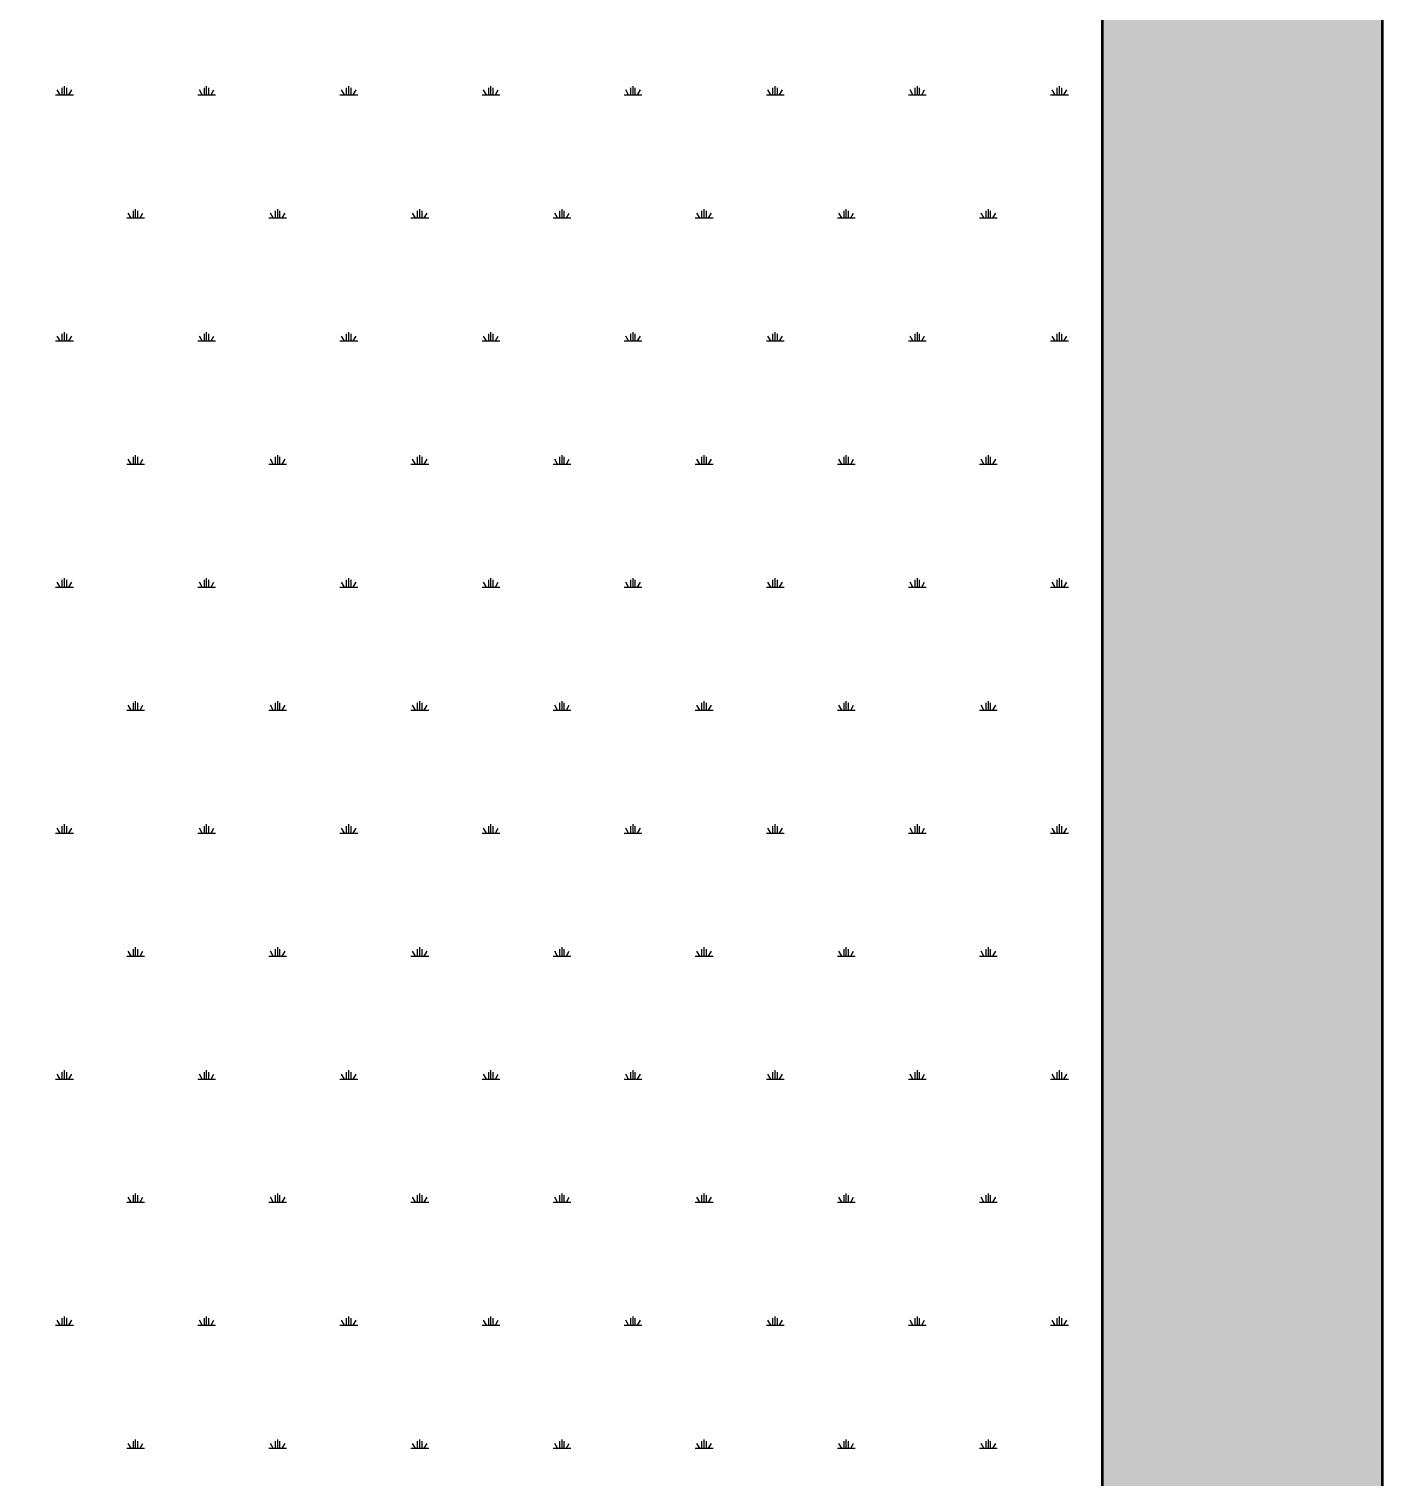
# Model space of a CAD drawing. Header units: millimetres. Extents: x 2999.9 to 3041.9, y 869.6 to 906.3.
# Drawn here: x 3037.994 to 3038.719, y 895.453 to 896.23 of the extents above; entities that cross this region are included whole.
import ezdxf

# ---------------------------------------------------------------- set-up
doc = ezdxf.new("R2010")
doc.units = ezdxf.units.MM
doc.linetypes.add('HIDDEN', pattern=[0.375, 0.25, -0.125])
doc.layers.add('mori', color=166, linetype='Continuous', lineweight=30)

msp = doc.modelspace()

# ---------------------------------------------------------------- linework, layer by layer
at = {"color": 253, "linetype": 'HIDDEN', "lineweight": 0}
msp.add_line((3035.76921, 897.83752), (3038.56921, 894.83817), dxfattribs=at)
at = {"color": 76, "linetype": 'Continuous'}
for p, q in [((3038.00815, 896.19477), (3038.01767, 896.19477)), ((3038.01053, 896.19477), (3038.009, 896.19741)), ((3038.01172, 896.19477), (3038.01172, 896.19858)), ((3038.01291, 896.19477), (3038.01291, 896.19953)), ((3038.0141, 896.19477), (3038.0141, 896.19858)), ((3038.01529, 896.19477), (3038.01682, 896.19741)), ((3038.08435, 896.19477), (3038.09387, 896.19477)), ((3038.08673, 896.19477), (3038.0852, 896.19741)), ((3038.08792, 896.19477), (3038.08792, 896.19858)), ((3038.08911, 896.19477), (3038.08911, 896.19953)), ((3038.0903, 896.19477), (3038.0903, 896.19858)), ((3038.09149, 896.19477), (3038.09302, 896.19741)), ((3038.16055, 896.19477), (3038.17007, 896.19477)), ((3038.16293, 896.19477), (3038.1614, 896.19741)), ((3038.16412, 896.19477), (3038.16412, 896.19858)), ((3038.16531, 896.19477), (3038.16531, 896.19953)), ((3038.1665, 896.19477), (3038.1665, 896.19858)), ((3038.16769, 896.19477), (3038.16922, 896.19741)), ((3038.23675, 896.19477), (3038.24627, 896.19477)), ((3038.23913, 896.19477), (3038.2376, 896.19741)), ((3038.24032, 896.19477), (3038.24032, 896.19858)), ((3038.24151, 896.19477), (3038.24151, 896.19953)), ((3038.2427, 896.19477), (3038.2427, 896.19858)), ((3038.24389, 896.19477), (3038.24542, 896.19741)), ((3038.31295, 896.19477), (3038.32247, 896.19477)), ((3038.31533, 896.19477), (3038.3138, 896.19741)), ((3038.31652, 896.19477), (3038.31652, 896.19858)), ((3038.31771, 896.19477), (3038.31771, 896.19953)), ((3038.3189, 896.19477), (3038.3189, 896.19858)), ((3038.32009, 896.19477), (3038.32162, 896.19741)), ((3038.38915, 896.19477), (3038.39867, 896.19477)), ((3038.39153, 896.19477), (3038.39, 896.19741)), ((3038.39272, 896.19477), (3038.39272, 896.19858)), ((3038.39391, 896.19477), (3038.39391, 896.19953)), ((3038.3951, 896.19477), (3038.3951, 896.19858)), ((3038.39629, 896.19477), (3038.39782, 896.19741)), ((3038.46535, 896.19477), (3038.47487, 896.19477)), ((3038.46773, 896.19477), (3038.4662, 896.19741)), ((3038.46892, 896.19477), (3038.46892, 896.19858)), ((3038.47011, 896.19477), (3038.47011, 896.19953)), ((3038.4713, 896.19477), (3038.4713, 896.19858)), ((3038.47249, 896.19477), (3038.47402, 896.19741)), ((3038.54155, 896.19477), (3038.55107, 896.19477)), ((3038.54393, 896.19477), (3038.5424, 896.19741)), ((3038.54512, 896.19477), (3038.54512, 896.19858)), ((3038.54631, 896.19477), (3038.54631, 896.19953)), ((3038.5475, 896.19477), (3038.5475, 896.19858)), ((3038.54869, 896.19477), (3038.55022, 896.19741)), ((3038.04982, 896.12878), (3038.04982, 896.13259)), ((3038.05101, 896.12878), (3038.05101, 896.13354)), ((3038.0522, 896.12878), (3038.0522, 896.13259)), ((3038.12602, 896.12878), (3038.12602, 896.13259)), ((3038.12721, 896.12878), (3038.12721, 896.13354)), ((3038.1284, 896.12878), (3038.1284, 896.13259)), ((3038.20222, 896.12878), (3038.20222, 896.13259)), ((3038.20341, 896.12878), (3038.20341, 896.13354)), ((3038.2046, 896.12878), (3038.2046, 896.13259)), ((3038.27842, 896.12878), (3038.27842, 896.13259)), ((3038.27961, 896.12878), (3038.27961, 896.13354)), ((3038.2808, 896.12878), (3038.2808, 896.13259)), ((3038.35462, 896.12878), (3038.35462, 896.13259)), ((3038.35581, 896.12878), (3038.35581, 896.13354)), ((3038.357, 896.12878), (3038.357, 896.13259)), ((3038.43082, 896.12878), (3038.43082, 896.13259)), ((3038.43201, 896.12878), (3038.43201, 896.13354)), ((3038.4332, 896.12878), (3038.4332, 896.13259)), ((3038.50702, 896.12878), (3038.50702, 896.13259)), ((3038.50821, 896.12878), (3038.50821, 896.13354)), ((3038.5094, 896.12878), (3038.5094, 896.13259)), ((3038.04625, 896.12878), (3038.05577, 896.12878)), ((3038.04863, 896.12878), (3038.0471, 896.13142)), ((3038.05339, 896.12878), (3038.05492, 896.13142)), ((3038.12245, 896.12878), (3038.13197, 896.12878)), ((3038.12483, 896.12878), (3038.1233, 896.13142)), ((3038.12959, 896.12878), (3038.13112, 896.13142)), ((3038.19865, 896.12878), (3038.20817, 896.12878)), ((3038.20103, 896.12878), (3038.1995, 896.13142)), ((3038.20579, 896.12878), (3038.20732, 896.13142)), ((3038.27485, 896.12878), (3038.28437, 896.12878)), ((3038.27723, 896.12878), (3038.2757, 896.13142)), ((3038.28199, 896.12878), (3038.28352, 896.13142)), ((3038.35105, 896.12878), (3038.36057, 896.12878)), ((3038.35343, 896.12878), (3038.3519, 896.13142)), ((3038.35819, 896.12878), (3038.35972, 896.13142)), ((3038.42725, 896.12878), (3038.43677, 896.12878)), ((3038.42963, 896.12878), (3038.4281, 896.13142)), ((3038.43439, 896.12878), (3038.43592, 896.13142)), ((3038.50345, 896.12878), (3038.51297, 896.12878)), ((3038.50583, 896.12878), (3038.5043, 896.13142)), ((3038.51059, 896.12878), (3038.51212, 896.13142)), ((3038.00815, 896.06278), (3038.01767, 896.06278)), ((3038.01053, 896.06278), (3038.009, 896.06542)), ((3038.01172, 896.06278), (3038.01172, 896.06659)), ((3038.01291, 896.06278), (3038.01291, 896.06755)), ((3038.0141, 896.06278), (3038.0141, 896.06659)), ((3038.01529, 896.06279), (3038.01682, 896.06543)), ((3038.08435, 896.06278), (3038.09387, 896.06278)), ((3038.08673, 896.06278), (3038.0852, 896.06542)), ((3038.08792, 896.06278), (3038.08792, 896.06659)), ((3038.08911, 896.06278), (3038.08911, 896.06755)), ((3038.0903, 896.06278), (3038.0903, 896.06659)), ((3038.09149, 896.06279), (3038.09302, 896.06543)), ((3038.16055, 896.06278), (3038.17007, 896.06278)), ((3038.16293, 896.06278), (3038.1614, 896.06542)), ((3038.16412, 896.06278), (3038.16412, 896.06659)), ((3038.16531, 896.06278), (3038.16531, 896.06755)), ((3038.1665, 896.06278), (3038.1665, 896.06659)), ((3038.16769, 896.06279), (3038.16922, 896.06543)), ((3038.23675, 896.06278), (3038.24627, 896.06278)), ((3038.23913, 896.06278), (3038.2376, 896.06542)), ((3038.24032, 896.06278), (3038.24032, 896.06659)), ((3038.24151, 896.06278), (3038.24151, 896.06755)), ((3038.2427, 896.06278), (3038.2427, 896.06659)), ((3038.24389, 896.06279), (3038.24542, 896.06543)), ((3038.31295, 896.06278), (3038.32247, 896.06278)), ((3038.31533, 896.06278), (3038.3138, 896.06542)), ((3038.31652, 896.06278), (3038.31652, 896.06659)), ((3038.31771, 896.06278), (3038.31771, 896.06755)), ((3038.3189, 896.06278), (3038.3189, 896.06659)), ((3038.32009, 896.06279), (3038.32162, 896.06543)), ((3038.38915, 896.06278), (3038.39867, 896.06278)), ((3038.39153, 896.06278), (3038.39, 896.06542)), ((3038.39272, 896.06278), (3038.39272, 896.06659)), ((3038.39391, 896.06278), (3038.39391, 896.06755)), ((3038.3951, 896.06278), (3038.3951, 896.06659)), ((3038.39629, 896.06279), (3038.39782, 896.06543)), ((3038.46535, 896.06278), (3038.47487, 896.06278)), ((3038.46773, 896.06278), (3038.4662, 896.06542)), ((3038.46892, 896.06278), (3038.46892, 896.06659)), ((3038.47011, 896.06278), (3038.47011, 896.06755)), ((3038.4713, 896.06278), (3038.4713, 896.06659)), ((3038.47249, 896.06279), (3038.47402, 896.06543)), ((3038.54155, 896.06278), (3038.55107, 896.06278)), ((3038.54393, 896.06278), (3038.5424, 896.06542)), ((3038.54512, 896.06278), (3038.54512, 896.06659)), ((3038.54631, 896.06278), (3038.54631, 896.06755)), ((3038.5475, 896.06278), (3038.5475, 896.06659)), ((3038.54869, 896.06279), (3038.55022, 896.06543)), ((3038.04982, 895.99679), (3038.04982, 896.0006)), ((3038.05101, 895.99679), (3038.05101, 896.00156)), ((3038.0522, 895.99679), (3038.0522, 896.0006)), ((3038.12602, 895.99679), (3038.12602, 896.0006)), ((3038.12721, 895.99679), (3038.12721, 896.00156)), ((3038.1284, 895.99679), (3038.1284, 896.0006)), ((3038.20222, 895.99679), (3038.20222, 896.0006)), ((3038.20341, 895.99679), (3038.20341, 896.00156)), ((3038.2046, 895.99679), (3038.2046, 896.0006)), ((3038.27842, 895.99679), (3038.27842, 896.0006)), ((3038.27961, 895.99679), (3038.27961, 896.00156)), ((3038.2808, 895.99679), (3038.2808, 896.0006)), ((3038.35462, 895.99679), (3038.35462, 896.0006)), ((3038.35581, 895.99679), (3038.35581, 896.00156)), ((3038.357, 895.99679), (3038.357, 896.0006)), ((3038.43082, 895.99679), (3038.43082, 896.0006)), ((3038.43201, 895.99679), (3038.43201, 896.00156)), ((3038.4332, 895.99679), (3038.4332, 896.0006)), ((3038.50702, 895.99679), (3038.50702, 896.0006)), ((3038.50821, 895.99679), (3038.50821, 896.00156)), ((3038.5094, 895.99679), (3038.5094, 896.0006)), ((3038.04625, 895.99679), (3038.05577, 895.99679)), ((3038.04863, 895.99679), (3038.0471, 895.99943)), ((3038.05339, 895.99679), (3038.05492, 895.99943)), ((3038.12245, 895.99679), (3038.13197, 895.99679)), ((3038.12483, 895.99679), (3038.1233, 895.99943)), ((3038.12959, 895.99679), (3038.13112, 895.99943)), ((3038.19865, 895.99679), (3038.20817, 895.99679)), ((3038.20103, 895.99679), (3038.1995, 895.99943)), ((3038.20579, 895.99679), (3038.20732, 895.99943)), ((3038.27485, 895.99679), (3038.28437, 895.99679)), ((3038.27723, 895.99679), (3038.2757, 895.99943)), ((3038.28199, 895.99679), (3038.28352, 895.99943)), ((3038.35105, 895.99679), (3038.36057, 895.99679)), ((3038.35343, 895.99679), (3038.3519, 895.99943)), ((3038.35819, 895.99679), (3038.35972, 895.99943)), ((3038.42725, 895.99679), (3038.43677, 895.99679)), ((3038.42963, 895.99679), (3038.4281, 895.99943)), ((3038.43439, 895.99679), (3038.43592, 895.99943)), ((3038.50345, 895.99679), (3038.51297, 895.99679)), ((3038.50583, 895.99679), (3038.5043, 895.99943)), ((3038.51059, 895.99679), (3038.51212, 895.99943)), ((3038.00815, 895.9308), (3038.01767, 895.9308)), ((3038.01053, 895.9308), (3038.009, 895.93344)), ((3038.01172, 895.9308), (3038.01172, 895.93461)), ((3038.01291, 895.9308), (3038.01291, 895.93556)), ((3038.0141, 895.9308), (3038.0141, 895.93461)), ((3038.01529, 895.9308), (3038.01682, 895.93344)), ((3038.08435, 895.9308), (3038.09387, 895.9308)), ((3038.08673, 895.9308), (3038.0852, 895.93344)), ((3038.08792, 895.9308), (3038.08792, 895.93461)), ((3038.08911, 895.9308), (3038.08911, 895.93556)), ((3038.0903, 895.9308), (3038.0903, 895.93461)), ((3038.09149, 895.9308), (3038.09302, 895.93344)), ((3038.16055, 895.9308), (3038.17007, 895.9308)), ((3038.16293, 895.9308), (3038.1614, 895.93344)), ((3038.16412, 895.9308), (3038.16412, 895.93461)), ((3038.16531, 895.9308), (3038.16531, 895.93556)), ((3038.1665, 895.9308), (3038.1665, 895.93461)), ((3038.16769, 895.9308), (3038.16922, 895.93344)), ((3038.23675, 895.9308), (3038.24627, 895.9308)), ((3038.23913, 895.9308), (3038.2376, 895.93344)), ((3038.24032, 895.9308), (3038.24032, 895.93461)), ((3038.24151, 895.9308), (3038.24151, 895.93556)), ((3038.2427, 895.9308), (3038.2427, 895.93461)), ((3038.24389, 895.9308), (3038.24542, 895.93344)), ((3038.31295, 895.9308), (3038.32247, 895.9308)), ((3038.31533, 895.9308), (3038.3138, 895.93344)), ((3038.31652, 895.9308), (3038.31652, 895.93461)), ((3038.31771, 895.9308), (3038.31771, 895.93556)), ((3038.3189, 895.9308), (3038.3189, 895.93461)), ((3038.32009, 895.9308), (3038.32162, 895.93344)), ((3038.38915, 895.9308), (3038.39867, 895.9308)), ((3038.39153, 895.9308), (3038.39, 895.93344)), ((3038.39272, 895.9308), (3038.39272, 895.93461)), ((3038.39391, 895.9308), (3038.39391, 895.93556)), ((3038.3951, 895.9308), (3038.3951, 895.93461)), ((3038.39629, 895.9308), (3038.39782, 895.93344)), ((3038.46535, 895.9308), (3038.47487, 895.9308)), ((3038.46773, 895.9308), (3038.4662, 895.93344)), ((3038.46892, 895.9308), (3038.46892, 895.93461)), ((3038.47011, 895.9308), (3038.47011, 895.93556)), ((3038.4713, 895.9308), (3038.4713, 895.93461)), ((3038.47249, 895.9308), (3038.47402, 895.93344)), ((3038.54155, 895.9308), (3038.55107, 895.9308)), ((3038.54393, 895.9308), (3038.5424, 895.93344)), ((3038.54512, 895.9308), (3038.54512, 895.93461)), ((3038.54631, 895.9308), (3038.54631, 895.93556)), ((3038.5475, 895.9308), (3038.5475, 895.93461)), ((3038.54869, 895.9308), (3038.55022, 895.93344)), ((3038.04982, 895.86481), (3038.04982, 895.86862)), ((3038.05101, 895.86481), (3038.05101, 895.86957)), ((3038.0522, 895.86481), (3038.0522, 895.86862)), ((3038.12602, 895.86481), (3038.12602, 895.86862)), ((3038.12721, 895.86481), (3038.12721, 895.86957)), ((3038.1284, 895.86481), (3038.1284, 895.86862)), ((3038.20222, 895.86481), (3038.20222, 895.86862)), ((3038.20341, 895.86481), (3038.20341, 895.86957)), ((3038.2046, 895.86481), (3038.2046, 895.86862)), ((3038.27842, 895.86481), (3038.27842, 895.86862)), ((3038.27961, 895.86481), (3038.27961, 895.86957)), ((3038.2808, 895.86481), (3038.2808, 895.86862)), ((3038.35462, 895.86481), (3038.35462, 895.86862)), ((3038.35581, 895.86481), (3038.35581, 895.86957)), ((3038.357, 895.86481), (3038.357, 895.86862)), ((3038.43082, 895.86481), (3038.43082, 895.86862)), ((3038.43201, 895.86481), (3038.43201, 895.86957)), ((3038.4332, 895.86481), (3038.4332, 895.86862)), ((3038.50702, 895.86481), (3038.50702, 895.86862)), ((3038.50821, 895.86481), (3038.50821, 895.86957)), ((3038.5094, 895.86481), (3038.5094, 895.86862)), ((3038.04625, 895.86481), (3038.05577, 895.86481)), ((3038.04863, 895.86481), (3038.0471, 895.86745)), ((3038.05339, 895.86481), (3038.05492, 895.86745)), ((3038.12245, 895.86481), (3038.13197, 895.86481)), ((3038.12483, 895.86481), (3038.1233, 895.86745)), ((3038.12959, 895.86481), (3038.13112, 895.86745)), ((3038.19865, 895.86481), (3038.20817, 895.86481)), ((3038.20103, 895.86481), (3038.1995, 895.86745)), ((3038.20579, 895.86481), (3038.20732, 895.86745)), ((3038.27485, 895.86481), (3038.28437, 895.86481)), ((3038.27723, 895.86481), (3038.2757, 895.86745)), ((3038.28199, 895.86481), (3038.28352, 895.86745)), ((3038.35105, 895.86481), (3038.36057, 895.86481)), ((3038.35343, 895.86481), (3038.3519, 895.86745)), ((3038.35819, 895.86481), (3038.35972, 895.86745)), ((3038.42725, 895.86481), (3038.43677, 895.86481)), ((3038.42963, 895.86481), (3038.4281, 895.86745)), ((3038.43439, 895.86481), (3038.43592, 895.86745)), ((3038.50345, 895.86481), (3038.51297, 895.86481)), ((3038.50583, 895.86481), (3038.5043, 895.86745)), ((3038.51059, 895.86481), (3038.51212, 895.86745)), ((3038.00815, 895.79882), (3038.01767, 895.79882)), ((3038.01053, 895.79882), (3038.009, 895.80146)), ((3038.01172, 895.79882), (3038.01172, 895.80263)), ((3038.01291, 895.79882), (3038.01291, 895.80358)), ((3038.0141, 895.79882), (3038.0141, 895.80263)), ((3038.01529, 895.79882), (3038.01682, 895.80146)), ((3038.08435, 895.79882), (3038.09387, 895.79882)), ((3038.08673, 895.79882), (3038.0852, 895.80146)), ((3038.08792, 895.79882), (3038.08792, 895.80263)), ((3038.08911, 895.79882), (3038.08911, 895.80358)), ((3038.0903, 895.79882), (3038.0903, 895.80263)), ((3038.09149, 895.79882), (3038.09302, 895.80146)), ((3038.16055, 895.79882), (3038.17007, 895.79882)), ((3038.16293, 895.79882), (3038.1614, 895.80146)), ((3038.16412, 895.79882), (3038.16412, 895.80263)), ((3038.16531, 895.79882), (3038.16531, 895.80358)), ((3038.1665, 895.79882), (3038.1665, 895.80263)), ((3038.16769, 895.79882), (3038.16922, 895.80146)), ((3038.23675, 895.79882), (3038.24627, 895.79882)), ((3038.23913, 895.79882), (3038.2376, 895.80146)), ((3038.24032, 895.79882), (3038.24032, 895.80263)), ((3038.24151, 895.79882), (3038.24151, 895.80358)), ((3038.2427, 895.79882), (3038.2427, 895.80263)), ((3038.24389, 895.79882), (3038.24542, 895.80146)), ((3038.31295, 895.79882), (3038.32247, 895.79882)), ((3038.31533, 895.79882), (3038.3138, 895.80146)), ((3038.31652, 895.79882), (3038.31652, 895.80263)), ((3038.31771, 895.79882), (3038.31771, 895.80358)), ((3038.3189, 895.79882), (3038.3189, 895.80263)), ((3038.32009, 895.79882), (3038.32162, 895.80146)), ((3038.38915, 895.79882), (3038.39867, 895.79882)), ((3038.39153, 895.79882), (3038.39, 895.80146)), ((3038.39272, 895.79882), (3038.39272, 895.80263)), ((3038.39391, 895.79882), (3038.39391, 895.80358)), ((3038.3951, 895.79882), (3038.3951, 895.80263)), ((3038.39629, 895.79882), (3038.39782, 895.80146)), ((3038.46535, 895.79882), (3038.47487, 895.79882)), ((3038.46773, 895.79882), (3038.4662, 895.80146)), ((3038.46892, 895.79882), (3038.46892, 895.80263)), ((3038.47011, 895.79882), (3038.47011, 895.80358)), ((3038.4713, 895.79882), (3038.4713, 895.80263)), ((3038.47249, 895.79882), (3038.47402, 895.80146)), ((3038.54155, 895.79882), (3038.55107, 895.79882)), ((3038.54393, 895.79882), (3038.5424, 895.80146)), ((3038.54512, 895.79882), (3038.54512, 895.80263)), ((3038.54631, 895.79882), (3038.54631, 895.80358)), ((3038.5475, 895.79882), (3038.5475, 895.80263)), ((3038.54869, 895.79882), (3038.55022, 895.80146)), ((3038.04982, 895.73283), (3038.04982, 895.73664)), ((3038.05101, 895.73283), (3038.05101, 895.73759)), ((3038.0522, 895.73283), (3038.0522, 895.73664)), ((3038.12602, 895.73283), (3038.12602, 895.73664)), ((3038.12721, 895.73283), (3038.12721, 895.73759)), ((3038.1284, 895.73283), (3038.1284, 895.73664)), ((3038.20222, 895.73283), (3038.20222, 895.73664)), ((3038.20341, 895.73283), (3038.20341, 895.73759)), ((3038.2046, 895.73283), (3038.2046, 895.73664)), ((3038.27842, 895.73283), (3038.27842, 895.73664)), ((3038.27961, 895.73283), (3038.27961, 895.73759)), ((3038.2808, 895.73283), (3038.2808, 895.73664)), ((3038.35462, 895.73283), (3038.35462, 895.73664)), ((3038.35581, 895.73283), (3038.35581, 895.73759)), ((3038.357, 895.73283), (3038.357, 895.73664)), ((3038.43082, 895.73283), (3038.43082, 895.73664)), ((3038.43201, 895.73283), (3038.43201, 895.73759)), ((3038.4332, 895.73283), (3038.4332, 895.73664)), ((3038.50702, 895.73283), (3038.50702, 895.73664)), ((3038.50821, 895.73283), (3038.50821, 895.73759)), ((3038.5094, 895.73283), (3038.5094, 895.73664)), ((3038.04625, 895.73283), (3038.05577, 895.73283)), ((3038.04863, 895.73283), (3038.0471, 895.73547)), ((3038.05339, 895.73283), (3038.05492, 895.73547)), ((3038.12245, 895.73283), (3038.13197, 895.73283)), ((3038.12483, 895.73283), (3038.1233, 895.73547)), ((3038.12959, 895.73283), (3038.13112, 895.73547)), ((3038.19865, 895.73283), (3038.20817, 895.73283)), ((3038.20103, 895.73283), (3038.1995, 895.73547)), ((3038.20579, 895.73283), (3038.20732, 895.73547)), ((3038.27485, 895.73283), (3038.28437, 895.73283)), ((3038.27723, 895.73283), (3038.2757, 895.73547)), ((3038.28199, 895.73283), (3038.28352, 895.73547)), ((3038.35105, 895.73283), (3038.36057, 895.73283)), ((3038.35343, 895.73283), (3038.3519, 895.73547)), ((3038.35819, 895.73283), (3038.35972, 895.73547)), ((3038.42725, 895.73283), (3038.43677, 895.73283)), ((3038.42963, 895.73283), (3038.4281, 895.73547)), ((3038.43439, 895.73283), (3038.43592, 895.73547)), ((3038.50345, 895.73283), (3038.51297, 895.73283)), ((3038.50583, 895.73283), (3038.5043, 895.73547)), ((3038.51059, 895.73283), (3038.51212, 895.73547)), ((3038.00815, 895.66684), (3038.01767, 895.66684)), ((3038.01053, 895.66684), (3038.009, 895.66948)), ((3038.01172, 895.66684), (3038.01172, 895.67065)), ((3038.01291, 895.66684), (3038.01291, 895.6716)), ((3038.0141, 895.66684), (3038.0141, 895.67065)), ((3038.01529, 895.66684), (3038.01682, 895.66948)), ((3038.08435, 895.66684), (3038.09387, 895.66684)), ((3038.08673, 895.66684), (3038.0852, 895.66948)), ((3038.08792, 895.66684), (3038.08792, 895.67065)), ((3038.08911, 895.66684), (3038.08911, 895.6716)), ((3038.0903, 895.66684), (3038.0903, 895.67065)), ((3038.09149, 895.66684), (3038.09302, 895.66948)), ((3038.16055, 895.66684), (3038.17007, 895.66684)), ((3038.16293, 895.66684), (3038.1614, 895.66948)), ((3038.16412, 895.66684), (3038.16412, 895.67065)), ((3038.16531, 895.66684), (3038.16531, 895.6716)), ((3038.1665, 895.66684), (3038.1665, 895.67065)), ((3038.16769, 895.66684), (3038.16922, 895.66948)), ((3038.23675, 895.66684), (3038.24627, 895.66684)), ((3038.23913, 895.66684), (3038.2376, 895.66948)), ((3038.24032, 895.66684), (3038.24032, 895.67065)), ((3038.24151, 895.66684), (3038.24151, 895.6716)), ((3038.2427, 895.66684), (3038.2427, 895.67065)), ((3038.24389, 895.66684), (3038.24542, 895.66948)), ((3038.31295, 895.66684), (3038.32247, 895.66684)), ((3038.31533, 895.66684), (3038.3138, 895.66948)), ((3038.31652, 895.66684), (3038.31652, 895.67065)), ((3038.31771, 895.66684), (3038.31771, 895.6716)), ((3038.3189, 895.66684), (3038.3189, 895.67065)), ((3038.32009, 895.66684), (3038.32162, 895.66948)), ((3038.38915, 895.66684), (3038.39867, 895.66684)), ((3038.39153, 895.66684), (3038.39, 895.66948)), ((3038.39272, 895.66684), (3038.39272, 895.67065)), ((3038.39391, 895.66684), (3038.39391, 895.6716)), ((3038.3951, 895.66684), (3038.3951, 895.67065)), ((3038.39629, 895.66684), (3038.39782, 895.66948)), ((3038.46535, 895.66684), (3038.47487, 895.66684)), ((3038.46773, 895.66684), (3038.4662, 895.66948)), ((3038.46892, 895.66684), (3038.46892, 895.67065)), ((3038.47011, 895.66684), (3038.47011, 895.6716)), ((3038.4713, 895.66684), (3038.4713, 895.67065)), ((3038.47249, 895.66684), (3038.47402, 895.66948)), ((3038.54155, 895.66684), (3038.55107, 895.66684)), ((3038.54393, 895.66684), (3038.5424, 895.66948)), ((3038.54512, 895.66684), (3038.54512, 895.67065)), ((3038.54631, 895.66684), (3038.54631, 895.6716)), ((3038.5475, 895.66684), (3038.5475, 895.67065)), ((3038.54869, 895.66684), (3038.55022, 895.66948)), ((3038.04982, 895.60085), (3038.04982, 895.60466)), ((3038.05101, 895.60085), (3038.05101, 895.60561)), ((3038.0522, 895.60085), (3038.0522, 895.60466)), ((3038.12602, 895.60085), (3038.12602, 895.60466)), ((3038.12721, 895.60085), (3038.12721, 895.60561)), ((3038.1284, 895.60085), (3038.1284, 895.60466)), ((3038.20222, 895.60085), (3038.20222, 895.60466)), ((3038.20341, 895.60085), (3038.20341, 895.60561)), ((3038.2046, 895.60085), (3038.2046, 895.60466)), ((3038.27842, 895.60085), (3038.27842, 895.60466)), ((3038.27961, 895.60085), (3038.27961, 895.60561)), ((3038.2808, 895.60085), (3038.2808, 895.60466)), ((3038.35462, 895.60085), (3038.35462, 895.60466)), ((3038.35581, 895.60085), (3038.35581, 895.60561)), ((3038.357, 895.60085), (3038.357, 895.60466)), ((3038.43082, 895.60085), (3038.43082, 895.60466)), ((3038.43201, 895.60085), (3038.43201, 895.60561)), ((3038.4332, 895.60085), (3038.4332, 895.60466)), ((3038.50702, 895.60085), (3038.50702, 895.60466)), ((3038.50821, 895.60085), (3038.50821, 895.60561)), ((3038.5094, 895.60085), (3038.5094, 895.60466)), ((3038.04625, 895.60085), (3038.05577, 895.60085)), ((3038.04863, 895.60085), (3038.0471, 895.60349)), ((3038.05339, 895.60085), (3038.05492, 895.60349)), ((3038.12245, 895.60085), (3038.13197, 895.60085)), ((3038.12483, 895.60085), (3038.1233, 895.60349)), ((3038.12959, 895.60085), (3038.13112, 895.60349)), ((3038.19865, 895.60085), (3038.20817, 895.60085)), ((3038.20103, 895.60085), (3038.1995, 895.60349)), ((3038.20579, 895.60085), (3038.20732, 895.60349)), ((3038.27485, 895.60085), (3038.28437, 895.60085)), ((3038.27723, 895.60085), (3038.2757, 895.60349)), ((3038.28199, 895.60085), (3038.28352, 895.60349)), ((3038.35105, 895.60085), (3038.36057, 895.60085)), ((3038.35343, 895.60085), (3038.3519, 895.60349)), ((3038.35819, 895.60085), (3038.35972, 895.60349)), ((3038.42725, 895.60085), (3038.43677, 895.60085)), ((3038.42963, 895.60085), (3038.4281, 895.60349)), ((3038.43439, 895.60085), (3038.43592, 895.60349)), ((3038.50345, 895.60085), (3038.51297, 895.60085)), ((3038.50583, 895.60085), (3038.5043, 895.60349)), ((3038.51059, 895.60085), (3038.51212, 895.60349)), ((3038.00815, 895.53486), (3038.01767, 895.53486)), ((3038.01053, 895.53486), (3038.009, 895.5375)), ((3038.01172, 895.53486), (3038.01172, 895.53867)), ((3038.01291, 895.53486), (3038.01291, 895.53962)), ((3038.0141, 895.53486), (3038.0141, 895.53867)), ((3038.01529, 895.53486), (3038.01682, 895.5375)), ((3038.08435, 895.53486), (3038.09387, 895.53486)), ((3038.08673, 895.53486), (3038.0852, 895.5375)), ((3038.08792, 895.53486), (3038.08792, 895.53867)), ((3038.08911, 895.53486), (3038.08911, 895.53962)), ((3038.0903, 895.53486), (3038.0903, 895.53867)), ((3038.09149, 895.53486), (3038.09302, 895.5375)), ((3038.16055, 895.53486), (3038.17007, 895.53486)), ((3038.16293, 895.53486), (3038.1614, 895.5375)), ((3038.16412, 895.53486), (3038.16412, 895.53867)), ((3038.16531, 895.53486), (3038.16531, 895.53962)), ((3038.1665, 895.53486), (3038.1665, 895.53867)), ((3038.16769, 895.53486), (3038.16922, 895.5375)), ((3038.23675, 895.53486), (3038.24627, 895.53486)), ((3038.23913, 895.53486), (3038.2376, 895.5375)), ((3038.24032, 895.53486), (3038.24032, 895.53867)), ((3038.24151, 895.53486), (3038.24151, 895.53962)), ((3038.2427, 895.53486), (3038.2427, 895.53867)), ((3038.24389, 895.53486), (3038.24542, 895.5375)), ((3038.31295, 895.53486), (3038.32247, 895.53486)), ((3038.31533, 895.53486), (3038.3138, 895.5375)), ((3038.31652, 895.53486), (3038.31652, 895.53867)), ((3038.31771, 895.53486), (3038.31771, 895.53962)), ((3038.3189, 895.53486), (3038.3189, 895.53867)), ((3038.32009, 895.53486), (3038.32162, 895.5375)), ((3038.38915, 895.53486), (3038.39867, 895.53486)), ((3038.39153, 895.53486), (3038.39, 895.5375)), ((3038.39272, 895.53486), (3038.39272, 895.53867)), ((3038.39391, 895.53486), (3038.39391, 895.53962)), ((3038.3951, 895.53486), (3038.3951, 895.53867)), ((3038.39629, 895.53486), (3038.39782, 895.5375)), ((3038.46535, 895.53486), (3038.47487, 895.53486)), ((3038.46773, 895.53486), (3038.4662, 895.5375)), ((3038.46892, 895.53486), (3038.46892, 895.53867)), ((3038.47011, 895.53486), (3038.47011, 895.53962)), ((3038.4713, 895.53486), (3038.4713, 895.53867)), ((3038.47249, 895.53486), (3038.47402, 895.5375)), ((3038.54155, 895.53486), (3038.55107, 895.53486)), ((3038.54393, 895.53486), (3038.5424, 895.5375)), ((3038.54512, 895.53486), (3038.54512, 895.53867)), ((3038.54631, 895.53486), (3038.54631, 895.53962)), ((3038.5475, 895.53486), (3038.5475, 895.53867)), ((3038.54869, 895.53486), (3038.55022, 895.5375)), ((3038.04982, 895.46886), (3038.04982, 895.47267)), ((3038.05101, 895.46886), (3038.05101, 895.47363)), ((3038.0522, 895.46886), (3038.0522, 895.47267)), ((3038.12602, 895.46886), (3038.12602, 895.47267)), ((3038.12721, 895.46886), (3038.12721, 895.47363)), ((3038.1284, 895.46886), (3038.1284, 895.47267)), ((3038.20222, 895.46886), (3038.20222, 895.47267)), ((3038.20341, 895.46886), (3038.20341, 895.47363)), ((3038.2046, 895.46886), (3038.2046, 895.47267)), ((3038.27842, 895.46886), (3038.27842, 895.47267)), ((3038.27961, 895.46886), (3038.27961, 895.47363)), ((3038.2808, 895.46886), (3038.2808, 895.47267)), ((3038.35462, 895.46886), (3038.35462, 895.47267)), ((3038.35581, 895.46886), (3038.35581, 895.47363)), ((3038.357, 895.46886), (3038.357, 895.47267)), ((3038.43082, 895.46886), (3038.43082, 895.47267)), ((3038.43201, 895.46886), (3038.43201, 895.47363)), ((3038.4332, 895.46886), (3038.4332, 895.47267)), ((3038.50702, 895.46886), (3038.50702, 895.47267)), ((3038.50821, 895.46886), (3038.50821, 895.47363)), ((3038.5094, 895.46886), (3038.5094, 895.47267)), ((3038.04625, 895.46886), (3038.05577, 895.46886)), ((3038.04863, 895.46886), (3038.0471, 895.4715)), ((3038.05339, 895.46887), (3038.05492, 895.47151)), ((3038.12245, 895.46886), (3038.13197, 895.46886)), ((3038.12483, 895.46886), (3038.1233, 895.4715)), ((3038.12959, 895.46887), (3038.13112, 895.47151)), ((3038.19865, 895.46886), (3038.20817, 895.46886)), ((3038.20103, 895.46886), (3038.1995, 895.4715)), ((3038.20579, 895.46887), (3038.20732, 895.47151)), ((3038.27485, 895.46886), (3038.28437, 895.46886)), ((3038.27723, 895.46886), (3038.2757, 895.4715)), ((3038.28199, 895.46887), (3038.28352, 895.47151)), ((3038.35105, 895.46886), (3038.36057, 895.46886)), ((3038.35343, 895.46886), (3038.3519, 895.4715)), ((3038.35819, 895.46887), (3038.35972, 895.47151)), ((3038.42725, 895.46886), (3038.43677, 895.46886)), ((3038.42963, 895.46886), (3038.4281, 895.4715)), ((3038.43439, 895.46887), (3038.43592, 895.47151)), ((3038.50345, 895.46886), (3038.51297, 895.46886)), ((3038.50583, 895.46886), (3038.5043, 895.4715)), ((3038.51059, 895.46887), (3038.51212, 895.47151))]:
    msp.add_line(p, q, dxfattribs=at)
at = {"color": 0, "linetype": 'Continuous'}
for points in [[(3038.56921, 894.83817), (3038.56921, 897.83752), (3038.71921, 894.68817)], [(3038.71921, 894.68817), (3038.56921, 897.83752), (3038.71921, 897.83752)]]:
    msp.add_solid(points, dxfattribs=at)
at = {"layer": 'mori', "color": 152, "lineweight": 50}
for p, q in [((3038.71921, 902.03817), (3038.71921, 894.68817)), ((3038.56921, 897.83752), (3038.56921, 894.83817))]:
    msp.add_line(p, q, dxfattribs=at)

doc.saveas('drawing.dxf')
